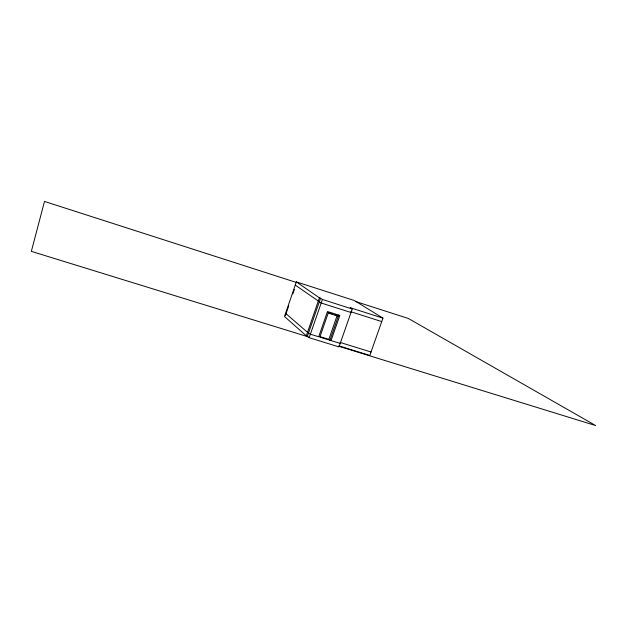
<?xml version="1.0" encoding="UTF-8"?>
<svg xmlns="http://www.w3.org/2000/svg" width="627" height="627" viewBox="0 0 627 627"><rect width="100%" height="100%" fill="white"/><g stroke="black" fill="none" stroke-linecap="round" stroke-linejoin="round"><path stroke-width="0.94" d="M382.948 318.148L354.357 300.521L296.367 281.907L284.478 316.486L306.297 335.813L309.174 337.702L338.988 346.903L352.217 309.001L350.172 307.669L382.948 318.148L369.828 355.431L338.862 345.869M285.434 315.412L286.249 313.045M286.563 312.136L288.741 305.796M292.793 294.016L294.353 289.486M306.297 335.813L319.441 297.849L296.367 281.907M307.426 336.158L320.569 298.209L319.441 297.849M309.174 337.702L322.419 299.479L320.569 298.209M338.705 315.075L329.935 340.249L328.854 339.356L337.177 315.444L334.434 314.574M331.064 340.594L339.834 315.436L327.482 311.517L318.712 336.77L310.389 334.199L307.496 332.326L285.567 313.312M340.108 342.428L371.035 352.006M319.715 336.527L328.854 339.356M340.195 343.424L319.848 337.122L328.211 313.053L338.298 316.243M308.17 336.817L31.35 251.364L44.493 201.439L296.704 282.565M338.799 346.269L595.65 425.561L408.381 318.492L355.337 301.422M328.039 312.552L332.608 314.002M350.791 311.729L381.741 321.588M350.995 312.497L321.196 303.013L295.27 285.097M322.419 299.479L352.217 309.001"/></g></svg>
